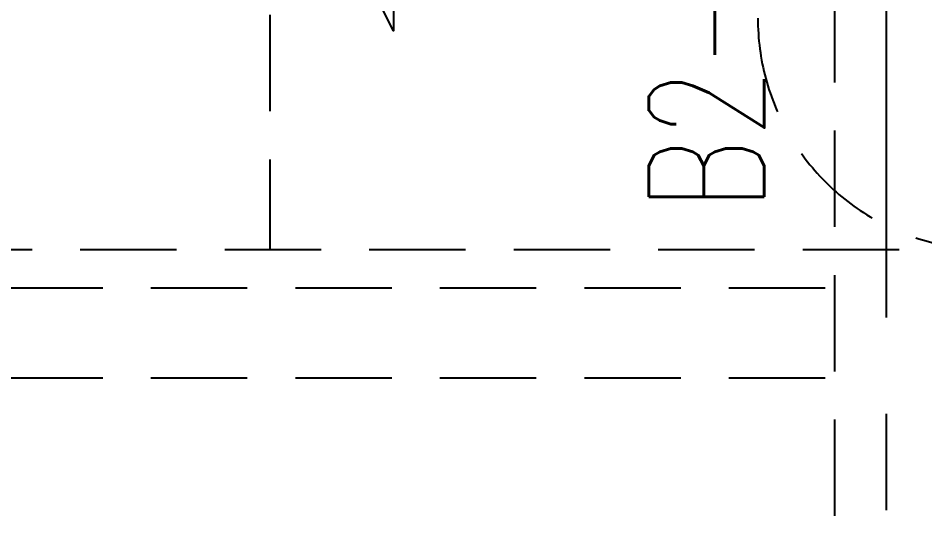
# Model space of a CAD drawing. Header units: millimetres. Extents: x -3377 to 119122, y -22007 to 15479.
# Drawn here: x 28582.4 to 28935.3, y 1865.3 to 2064.2 of the extents above; entities that cross this region are included whole.
import ezdxf
from ezdxf.enums import TextEntityAlignment as Align

# ---------------------------------------------------------------- set-up
doc = ezdxf.new("R2010")
doc.units = ezdxf.units.MM
doc.header["$LTSCALE"] = 150
doc.header["$MEASUREMENT"] = 0
doc.linetypes.add('CENTER', pattern=[2, 1.25, -0.25, 0.25, -0.25])
doc.linetypes.add('HIDDEN', pattern=[0.375, 0.25, -0.125])
doc.layers.get('0').update_dxf_attribs({"plot": 0})
for name, color, linetype in [('E-TXT', 7, 'Continuous'), ('S-GRID', 1, 'CENTER'), ('S-HATCH-CONCWALL', 161, 'Continuous'), ('S-RCBMB', 3, 'HIDDEN'), ('S-RCBMG', 2, 'HIDDEN'), ('S-SLABT', 2, 'Continuous'), ('S-TEXTG', 2, 'Continuous')]:
    doc.layers.add(name, color=color, linetype=linetype)
doc.layers.add('S-ARCH', color=252, linetype='Continuous', plot=False)
doc.styles.add('CS4', font='romans.shx', dxfattribs={"width": 0.7, "height": 45, "bigfont": 'lsp.shx'})

# ---------------------------------------------------------------- blocks, each defined once
blk = doc.blocks.new('LINE')
at = {"layer": 'S-GRID'}
blk.add_lwpolyline([(-7410.87, -244.9), (-7410.87, -3085.91)], dxfattribs=at)
blk = doc.blocks.new('A$C46EB5EE3')
at = {"color": 252, "linetype": 'HIDDEN'}
blk.add_arc((-810, 474.84), 90, 179.8978, 0.1022, dxfattribs=at)
at = {"layer": 'E-TXT', "color": 252, "linetype": 'HIDDEN'}
blk.add_lwpolyline([(-1210, 384.84), (-1210, 645), (-1090, 645), (-1090, 384.84)], dxfattribs=at)
blk.add_lwpolyline([(-1702.5, -362.5), (-1090, -362.5), (-1090, 265), (-395, 265.15), (-395, 384.84), (-1210, 384.84), (-1210, -242.5), (-1702.5, -242.5)], close=True, dxfattribs=at)
blk = doc.blocks.new('2022-0217')
blk.add_blockref('A$C46EB5EE3', (17659.93, -6170.98))

msp = doc.modelspace()

# ---------------------------------------------------------------- hatches: boundary and pattern name
at = {"layer": 'S-HATCH-CONCWALL'}
h = msp.add_hatch(dxfattribs=at)
h.set_pattern_fill('ANSI31', color=256, scale=150, angle=90, style=0)
h.paths.add_polyline_path([(29700.33, 1589.16), (29700.33, 1734.16), (29430.33, 1734.16), (29430.33, 1669.16), (29445.33, 1669.16), (29445.33, 1719.16), (29685.33, 1719.16), (29685.33, 1589.16)])
h.paths.add_polyline_path([(29685.33, 1494.16), (29685.33, 1509.16), (29445.33, 1509.16), (29445.33, 1559.16), (29430.33, 1559.16), (29430.33, 1494.16)])
edge = h.paths.add_edge_path()
edge.add_line((28950.33, 1589.16), (28950.33, 1734.16))
edge.add_line((28950.33, 1734.16), (29205.33, 1734.16))
edge.add_line((29205.33, 1734.16), (29205.33, 1676.66))
edge = h.paths.add_edge_path()
edge.add_line((29205.33, 1676.66), (29220.33, 1676.66))
edge = h.paths.add_edge_path()
edge.add_line((29220.33, 1676.66), (29220.33, 1749.16))
edge.add_line((29220.33, 1749.16), (28935.33, 1749.16))
edge.add_line((28935.33, 1749.16), (28935.33, 1589.16))
edge.add_line((28935.33, 1589.16), (28950.33, 1589.16))
h.paths.add_polyline_path([(29220.33, 1566.66), (29205.33, 1566.66), (29205.33, 1509.16), (28950.33, 1509.16), (28950.33, 1494.16), (29205.33, 1494.16), (29205.33, 1004.16), (29200.33, 1004.16), (29200.33, 989.16), (29220.33, 989.16), (29220.33, 1029.16), (29225.33, 1029.16), (29225.33, 1044.16), (29220.33, 1044.16), (29220.33, 1369.16), (29225.33, 1369.16), (29225.33, 1384.16), (29220.33, 1384.16), (29220.33, 1494.16)])
h.paths.add_polyline_path([(29100.33, 989.16), (28980.33, 989.16), (28980.33, 1004.16), (29100.33, 1004.16)], flags=17)
h.paths.add_polyline_path([(28950.33, 1449.16), (28935.33, 1449.16), (28935.33, 1044.16), (28950.33, 1044.16)])
edge = h.paths.add_edge_path()
edge.add_line((29325.33, 1384.16), (29715.33, 1384.16))
edge.add_line((29715.33, 1384.16), (29715.33, 1044.16))
edge.add_line((29715.33, 1044.16), (29700.33, 1044.16))
edge.add_line((29700.33, 1044.16), (29700.33, 1369.16))
edge.add_line((29700.33, 1369.16), (29325.33, 1369.16))
edge.add_line((29325.33, 1369.16), (29325.33, 1384.16))
h.paths.add_polyline_path([(29325.33, 1044.16), (29635.33, 1044.16), (29635.33, 1029.16), (29325.33, 1029.16)])
h.paths.add_polyline_path([(28950.33, 2369.16), (29685.33, 2369.16), (29685.33, 2354.16), (28950.33, 2354.16)])
h.paths.add_polyline_path([(29685.33, 2126.66), (29685.33, 2079.16), (29637.83, 2079.16)], flags=16)
h.paths.add_polyline_path([(28955.33, 2203.16), (28935.33, 2203.16), (28935.33, 2274.16), (28950.33, 2274.16), (28950.33, 2218.16), (28955.33, 2218.16)])
h.paths.add_polyline_path([(29210.33, 2064.16), (29700.33, 2064.16), (29700.33, 2274.16), (29685.33, 2274.16), (29685.33, 2147.88), (29616.62, 2079.16), (29225.33, 2079.16), (29225.33, 2218.16), (29055.33, 2218.16), (29055.33, 2203.16), (29210.33, 2203.16)])
h.paths.add_polyline_path([(26326.78, 3149.16), (26326.78, 2523.16), (27027.33, 2523.16), (27027.33, 2548.16), (26351.78, 2548.16), (26351.78, 3124.16), (27027.33, 3124.16), (27027.33, 3149.16)])

# ---------------------------------------------------------------- linework, layer by layer
at = {"layer": 'S-RCBMB'}
for p, q in [((28015.33, 1959.16), (28900.33, 1959.16)), ((28015.33, 1924.16), (28900.33, 1924.16))]:
    msp.add_line(p, q, dxfattribs=at)
at = {"layer": 'S-RCBMG'}
msp.add_line((28900.33, 1589.16), (28900.33, 2274.16), dxfattribs=at)
at = {"layer": 'S-SLABT', "color": 1}
msp.add_lwpolyline([(28739.71, 2171.66), (28728.46, 2194.16), (28728.46, 2059.16), (28717.21, 2081.66)], dxfattribs=at)

# ---------------------------------------------------------------- block references
at = {"layer": 'S-ARCH'}
msp.add_blockref('2022-0217', (12110.4, 7760.14), dxfattribs=at)
at = {"layer": 'S-GRID'}
msp.add_blockref('LINE', (36331.2, 3880.07), dxfattribs=at)

# ---------------------------------------------------------------- texts
at = {"layer": 'S-TEXTG', "style": 'CS4', "width": 0.7}
msp.add_text('B2-2', height=45, rotation=90, dxfattribs=at).set_placement((28850.33, 1989.16), align=Align.MIDDLE_LEFT)

doc.saveas('drawing.dxf')
